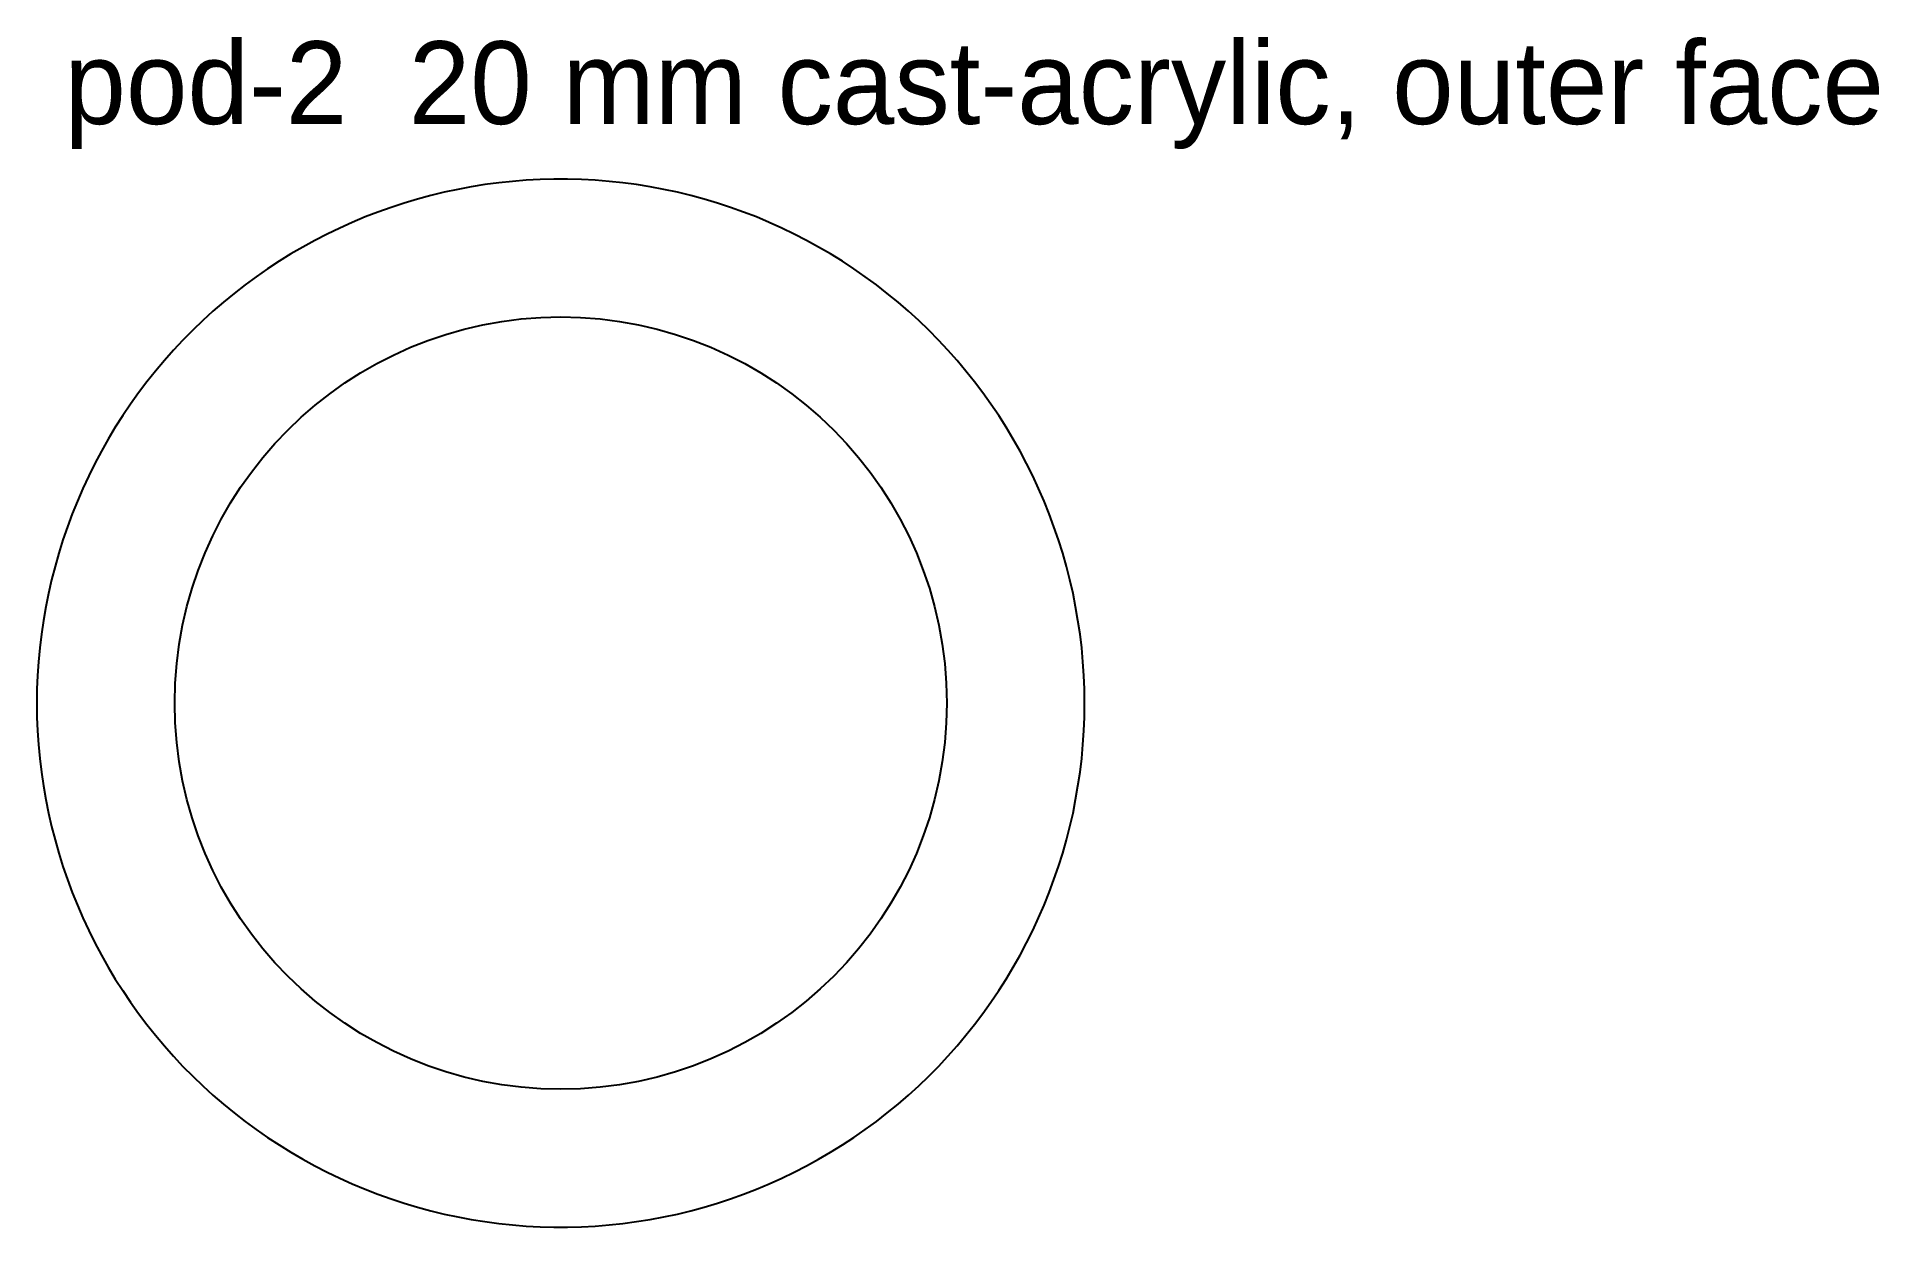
# Model space of a CAD drawing. Header units: millimetres. Extents: x 0 to 134, y 0 to 86.
import ezdxf

# ---------------------------------------------------------------- set-up
doc = ezdxf.new("R2010")
doc.units = ezdxf.units.MM
for name, color, linetype in [('CUT_INSIDE', 5, 'Continuous'), ('CUT_OUTSIDE', 1, 'Continuous'), ('NOTES', 7, 'Continuous')]:
    doc.layers.add(name, color=color, linetype=linetype)

msp = doc.modelspace()

# ---------------------------------------------------------------- linework, layer by layer
at = {"layer": 'CUT_INSIDE'}
msp.add_circle((38, 38), 28, dxfattribs=at)
at = {"layer": 'CUT_OUTSIDE'}
msp.add_lwpolyline([(76, 38), (75.99, 39), (75.95, 40), (75.88, 41), (75.79, 42), (75.67, 43), (75.52, 43.99), (75.35, 44.98), (75.16, 45.96), (74.93, 46.94), (74.68, 47.91), (74.41, 48.88), (74.11, 49.83), (73.78, 50.78), (73.43, 51.72), (73.06, 52.65), (72.66, 53.57), (72.24, 54.48), (71.79, 55.38), (71.32, 56.27), (70.83, 57.14), (70.31, 58), (69.77, 58.85), (69.21, 59.68), (68.62, 60.49), (68.02, 61.3), (67.39, 62.08), (66.75, 62.85), (66.08, 63.6), (65.4, 64.33), (64.69, 65.04), (63.97, 65.74), (63.23, 66.41), (62.47, 67.07), (61.69, 67.71), (60.9, 68.32), (60.09, 68.92), (59.27, 69.49), (58.43, 70.04), (57.58, 70.57), (56.71, 71.07), (55.83, 71.55), (54.94, 72.01), (54.03, 72.45), (53.12, 72.86), (52.19, 73.25), (51.26, 73.61), (50.31, 73.95), (49.36, 74.26), (48.4, 74.55), (47.43, 74.81), (46.46, 75.04), (45.47, 75.25), (44.49, 75.44), (43.5, 75.6), (42.5, 75.73), (41.51, 75.83), (40.51, 75.91), (39.5, 75.97), (38.5, 75.99), (37.5, 75.99), (36.5, 75.97), (35.49, 75.91), (34.49, 75.83), (33.5, 75.73), (32.5, 75.6), (31.51, 75.44), (30.53, 75.25), (29.54, 75.04), (28.57, 74.81), (27.6, 74.55), (26.64, 74.26), (25.69, 73.95), (24.74, 73.61), (23.81, 73.25), (22.88, 72.86), (21.97, 72.45), (21.06, 72.01), (20.17, 71.55), (19.29, 71.07), (18.42, 70.57), (17.57, 70.04), (16.73, 69.49), (15.91, 68.92), (15.1, 68.32), (14.31, 67.71), (13.53, 67.07), (12.77, 66.41), (12.03, 65.74), (11.31, 65.04), (10.6, 64.33), (9.92, 63.6), (9.25, 62.85), (8.61, 62.08), (7.98, 61.3), (7.38, 60.49), (6.79, 59.68), (6.23, 58.85), (5.69, 58), (5.17, 57.14), (4.68, 56.27), (4.21, 55.38), (3.76, 54.48), (3.34, 53.57), (2.94, 52.65), (2.57, 51.72), (2.22, 50.78), (1.89, 49.83), (1.59, 48.88), (1.32, 47.91), (1.07, 46.94), (0.84, 45.96), (0.65, 44.98), (0.48, 43.99), (0.33, 43), (0.21, 42), (0.12, 41), (0.05, 40), (0.01, 39), (0, 38), (0.01, 36.99), (0.05, 35.99), (0.12, 34.99), (0.21, 33.99), (0.33, 33), (0.48, 32), (0.65, 31.01), (0.84, 30.03), (1.07, 29.05), (1.32, 28.08), (1.59, 27.12), (1.89, 26.16), (2.22, 25.21), (2.57, 24.27), (2.94, 23.34), (3.34, 22.42), (3.76, 21.51), (4.21, 20.61), (4.68, 19.73), (5.17, 18.85), (5.69, 17.99), (6.23, 17.15), (6.79, 16.32), (7.38, 15.5), (7.98, 14.7), (8.61, 13.91), (9.25, 13.15), (9.92, 12.4), (10.6, 11.66), (11.31, 10.95), (12.03, 10.25), (12.77, 9.58), (13.53, 8.92), (14.31, 8.29), (15.1, 7.67), (15.91, 7.08), (16.73, 6.51), (17.57, 5.96), (18.42, 5.43), (19.29, 4.92), (20.17, 4.44), (21.06, 3.98), (21.97, 3.55), (22.88, 3.13), (23.81, 2.75), (24.74, 2.38), (25.69, 2.05), (26.64, 1.73), (27.6, 1.45), (28.57, 1.19), (29.54, 0.95), (30.53, 0.74), (31.51, 0.55), (32.5, 0.4), (33.5, 0.26), (34.49, 0.16), (35.49, 0.08), (36.5, 0.03), (37.5, 0), (38.5, 0), (39.5, 0.03), (40.51, 0.08), (41.51, 0.16), (42.5, 0.26), (43.5, 0.4), (44.49, 0.55), (45.47, 0.74), (46.46, 0.95), (47.43, 1.19), (48.4, 1.45), (49.36, 1.73), (50.31, 2.05), (51.26, 2.38), (52.19, 2.75), (53.12, 3.13), (54.03, 3.55), (54.94, 3.98), (55.83, 4.44), (56.71, 4.92), (57.58, 5.43), (58.43, 5.96), (59.27, 6.51), (60.09, 7.08), (60.9, 7.67), (61.69, 8.29), (62.47, 8.92), (63.23, 9.58), (63.97, 10.25), (64.69, 10.95), (65.4, 11.66), (66.08, 12.4), (66.75, 13.15), (67.39, 13.91), (68.02, 14.7), (68.62, 15.5), (69.21, 16.32), (69.77, 17.15), (70.31, 17.99), (70.83, 18.85), (71.32, 19.73), (71.79, 20.61), (72.24, 21.51), (72.66, 22.42), (73.06, 23.34), (73.43, 24.27), (73.78, 25.21), (74.11, 26.16), (74.41, 27.12), (74.68, 28.08), (74.93, 29.05), (75.16, 30.03), (75.35, 31.01), (75.52, 32), (75.67, 33), (75.79, 33.99), (75.88, 34.99), (75.95, 35.99), (75.99, 36.99), (76, 38)], close=True, dxfattribs=at)

# ---------------------------------------------------------------- texts
at = {"layer": 'NOTES'}
msp.add_text('pod-2  20 mm cast-acrylic, outer face', height=6, dxfattribs=at).set_placement((2, 79.99))

doc.saveas('drawing.dxf')
